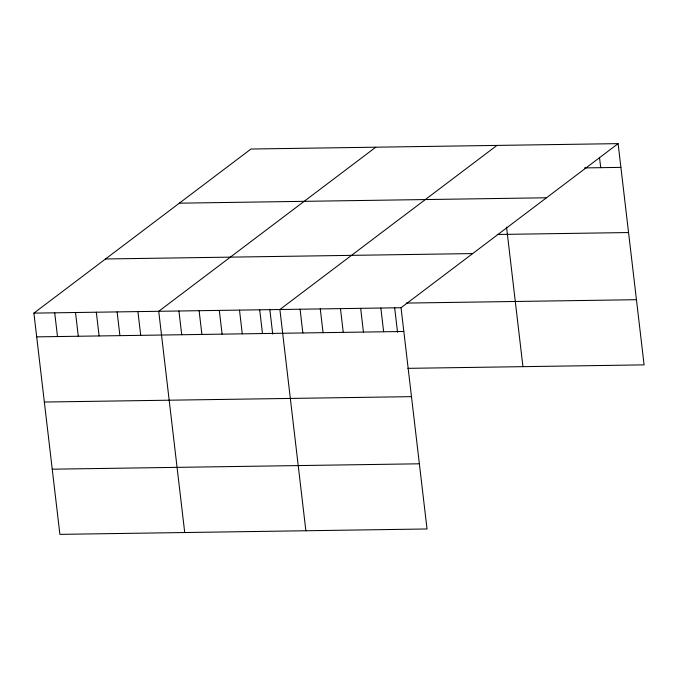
<?xml version="1.0" encoding="UTF-8"?>
<svg xmlns="http://www.w3.org/2000/svg" width="678" height="678" viewBox="0 0 678 678"><rect width="100%" height="100%" fill="white"/><g stroke="black" fill="none" stroke-linecap="round" stroke-linejoin="round"><path stroke-width="1.02" d="M618.107 143.634L401.037 307.736L427.03 528.976L59.893 534.366L33.9 313.126L250.97 149.024L618.107 143.634L644.1 364.874L407.842 368.349M375.798 147.194L158.728 311.287L184.721 532.535M496.957 145.414L279.887 309.507L305.871 530.755M584.555 167.907L620.895 167.373M179.339 203.171L546.476 197.781M497.305 234.478L628.557 232.546M105.531 258.971L472.676 253.58M406.249 303.083L636.447 299.701M33.9 313.126L401.037 307.736M36.688 336.864L403.825 331.474M44.341 402.037L411.487 396.647M52.231 469.193L419.377 463.803M599.496 157.347L600.708 167.669M506.551 227.088L522.941 366.654M394.613 307.397L397.537 332.228M380.85 308.032L383.638 331.771M360.654 308.321L363.442 332.067M340.466 308.617L343.254 332.364M320.27 308.914L323.059 332.661M300.074 309.21L302.863 332.957M269.793 309.227L272.709 334.059M259.691 309.804L262.479 333.551M239.495 310.1L242.283 333.847M219.308 310.397L222.096 334.144M199.112 310.694L201.9 334.44M178.924 310.99L181.712 334.737M137.922 311.592L140.71 335.339M117.116 311.897L119.904 335.644M96.31 312.202L99.107 335.949M75.512 312.507L78.301 336.254M54.706 312.821L57.494 336.559"/></g></svg>
